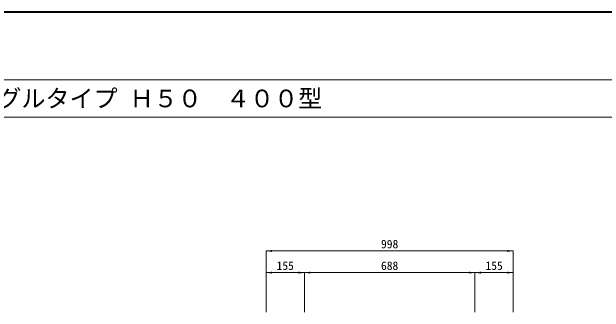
# Model space of a CAD drawing. Units: millimetres at full size. Extents: x 42559 to 133118, y -58351 to -47326.
# Drawn here: x 122017 to 124407, y -51118 to -49905 of the extents above; entities that cross this region are included whole.
import ezdxf
from ezdxf.enums import TextEntityAlignment as Align

# ---------------------------------------------------------------- set-up
doc = ezdxf.new("R2010")
doc.units = ezdxf.units.MM
doc.header["$LTSCALE"] = 23
doc.layers.add('図枠', color=7, linetype='Continuous', lineweight=5)
doc.layers.add('寸法線', color=7, linetype='Continuous', lineweight=13)
doc.styles.add('ＭＳ ゴシック', font='')
doc.styles.get('ＭＳ ゴシック').set_extended_font_data('MS Gothic')

# ---------------------------------------------------------------- blocks, each defined once
blk = doc.blocks.new('filled_arrow')
at = {"color": 0, "linetype": 'Continuous', "lineweight": -2}
blk.add_solid([(7.5, 1.25), (0, 0), (7.5, -1.25)], dxfattribs=at)

msp = doc.modelspace()

# ---------------------------------------------------------------- linework, layer by layer
at = {"layer": '図枠', "lineweight": 40}
msp.add_line((120126.2, -49905.02), (129876.2, -49905.02), dxfattribs=at)
at = {"layer": '図枠', "lineweight": 13}
for p, q in [((120501.2, -50180.02), (129501.2, -50180.02)), ((120501.2, -50330.02), (129501.2, -50330.02))]:
    msp.add_line(p, q, dxfattribs=at)
at = {"layer": '寸法線'}
for p, q in [((123042.75, -50871.1), (124040.75, -50871.1)), ((123042.75, -51118.28), (123042.75, -50871.1)), ((124040.75, -51118.28), (124040.75, -50871.1)), ((123042.75, -50958.6), (123197.75, -50958.6)), ((123042.75, -51118.28), (123042.75, -50958.6)), ((123197.75, -51118.28), (123197.75, -50958.6)), ((123197.75, -50958.6), (123885.75, -50958.6)), ((123197.75, -51118.28), (123197.75, -50958.6)), ((123885.75, -51118.28), (123885.75, -50958.6)), ((123885.75, -50958.6), (124040.75, -50958.6)), ((123885.75, -51118.28), (123885.75, -50958.6)), ((124040.75, -51118.28), (124040.75, -50958.6))]:
    msp.add_line(p, q, dxfattribs=at)

# ---------------------------------------------------------------- block references
at = {"layer": '寸法線', "xscale": 3.2, "yscale": 3.2}
for p in [(123042.75, -50871.1), (123042.75, -50958.6), (123197.75, -50958.6), (123885.75, -50958.6)]:
    msp.add_blockref('filled_arrow', p, dxfattribs=at)
at = {"layer": '寸法線', "xscale": 3.2, "yscale": 3.2, "rotation": 180}
for p in [(124040.75, -50871.1), (123197.75, -50958.6), (123885.75, -50958.6), (124040.75, -50958.6)]:
    msp.add_blockref('filled_arrow', p, dxfattribs=at)

# ---------------------------------------------------------------- texts
at = {"layer": '図枠', "style": 'ＭＳ ゴシック'}
msp.add_text('\u3000都市型側溝\u3000深型集水桝\u3000アングルタイプ Ｈ５０\u3000４００型', height=71.21, dxfattribs=at).set_placement((120501.2, -50255.02), align=Align.MIDDLE_LEFT)
at = {"layer": '寸法線', "style": 'ＭＳ ゴシック'}
for s, p in [('998', (123541.75, -50843.1)), ('155', (123120.25, -50930.6)), ('688', (123541.75, -50930.6)), ('155', (123963.25, -50930.6))]:
    msp.add_text(s, height=34.18, dxfattribs=at).set_placement(p, align=Align.MIDDLE_CENTER)

doc.saveas('drawing.dxf')
